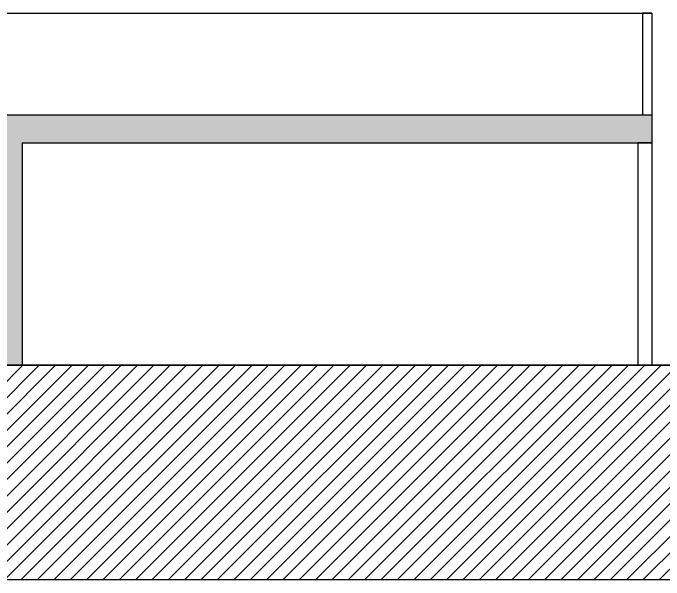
# Model space of a CAD drawing. Header units: inches. Extents: x -902 to 12417, y -2973 to 6117.
# Drawn here: x 665 to 1369, y -2807 to -2195 of the extents above; entities that cross this region are included whole.
import ezdxf

# ---------------------------------------------------------------- set-up
doc = ezdxf.new("R2010")
doc.units = ezdxf.units.IN
doc.header["$MEASUREMENT"] = 0

msp = doc.modelspace()

# ---------------------------------------------------------------- hatches: boundary and pattern name
at = {"ltscale": 0.5}
h = msp.add_hatch(color=256, dxfattribs=at)
h.dxf.hatch_style = 1
h.paths.add_polyline_path([(675.28, -2334.97), (1355.28, -2334.97), (1355.28, -2304.97), (645.28, -2304.97), (645.28, -2334.97), (645.28, -2574.97), (675.28, -2574.97)])
h = msp.add_hatch(dxfattribs=at)
h.set_pattern_fill('ANSI31', color=256, scale=100)
h.set_pattern_definition([(45, (-10407.072, -2450.387), (-8.838835, 8.838835), [])])
h.paths.add_polyline_path([(1924.77, -2806.91), (1924.77, -2574.97), (-414.72, -2574.97), (-414.72, -2806.91)])

# ---------------------------------------------------------------- linework, layer by layer
for p, q in [((655.28, -2194.97), (1355.28, -2194.97)), ((1355.28, -2194.97), (1345.28, -2194.97)), ((1345.28, -2194.97), (1345.28, -2304.97)), ((1355.28, -2194.97), (1355.28, -2574.97)), ((645.28, -2304.97), (1355.28, -2304.97)), ((675.28, -2334.97), (1355.28, -2334.97)), ((675.28, -2334.97), (675.28, -2574.97)), ((1355.28, -2334.97), (1340.28, -2334.97)), ((1340.28, -2334.97), (1340.28, -2574.97))]:
    msp.add_line(p, q, dxfattribs=at)
msp.add_line((1924.77, -2574.97), (-414.72, -2574.97))
at = {"ltscale": 12}
msp.add_lwpolyline([(-414.72, -2574.97), (1924.77, -2574.97), (1924.77, -2806.91), (-414.72, -2806.91)], close=True, dxfattribs=at)

doc.saveas('drawing.dxf')
